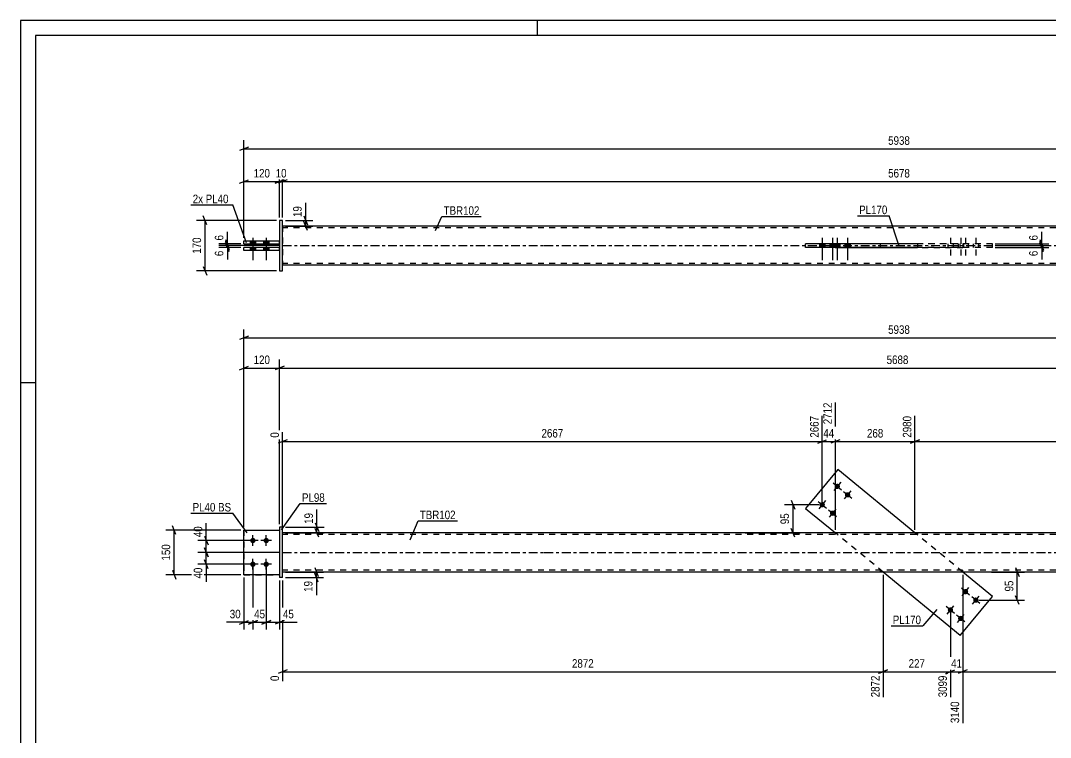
# Model space of a CAD drawing. Header units: millimetres. Extents: x 0 to 594, y 0 to 420.
# Drawn here: x 0 to 346.7, y 178.6 to 420 of the extents above; entities that cross this region are included whole.
import ezdxf

# ---------------------------------------------------------------- set-up
doc = ezdxf.new("R2010")
doc.units = ezdxf.units.MM
doc.linetypes.add('DXK_LINE_DOT2', pattern=[3.9198, 1.9599, -1.9599])
doc.linetypes.add('DXK_LINE_DOT3', pattern=[5.9187, 2.979, -0.9799, 0.9799, -0.9799])
doc.styles.add('Arial Narrow', font='ARIALN.TTF', dxfattribs={"height": 0.2})

# ---------------------------------------------------------------- blocks, each defined once
blk = doc.blocks.new('Unknown-580874476-1129')
at = {"color": 5, "linetype": 'Continuous'}
for p, q in [((594, 420), (0, 420)), ((0, 420), (0, 0)), ((174, 415), (174, 420)), ((589, 415), (5, 415)), ((5, 415), (5, 5)), ((5, 298), (0, 298))]:
    blk.add_line(p, q, dxfattribs=at)
blk = doc.blocks.new('Part-580874476-1928 - 1901')
at = {"color": 2, "linetype": 'Continuous'}
for p, q in [((75.2, 233.42), (75.2, 248.42)), ((75.2, 248.42), (87.2, 248.42)), ((87.2, 233.42), (75.2, 233.42))]:
    blk.add_line(p, q, dxfattribs=at)
at = {"color": 7, "linetype": 'DXK_LINE_DOT2'}
blk.add_line((87.2, 248.42), (87.2, 233.42), dxfattribs=at)
blk = doc.blocks.new('Part-580874476-1912 - 1901')
at = {"color": 2, "linetype": 'Continuous'}
for p, q in [((176.2, 247.52), (88.2, 247.52)), ((415.15, 247.52), (176.3, 247.52)), ((176.2, 234.32), (88.2, 234.32)), ((415.15, 234.32), (176.3, 234.32))]:
    blk.add_line(p, q, dxfattribs=at)
at = {"color": 7, "linetype": 'DXK_LINE_DOT2'}
for p, q in [((88.2, 234.32), (88.2, 247.52)), ((176.2, 246.92), (88.2, 246.92)), ((415.15, 246.92), (176.3, 246.92)), ((274.2, 247.52), (274.2, 246.92)), ((301.92, 247.52), (301.92, 246.92)), ((176.2, 234.92), (88.2, 234.92)), ((415.15, 234.92), (176.3, 234.92)), ((289.54, 234.32), (289.54, 234.92)), ((317.26, 234.32), (317.26, 234.92))]:
    blk.add_line(p, q, dxfattribs=at)
at = {"color": 7, "linetype": 'DXK_LINE_DOT3'}
for p, q in [((88.2, 240.92), (176.2, 240.92)), ((176.3, 240.92), (415.15, 240.92))]:
    blk.add_line(p, q, dxfattribs=at)
blk = doc.blocks.new('Part-580874476-1933 - 1901')
at = {"color": 7, "linetype": 'DXK_LINE_DOT2'}
for p, q in [((75.2, 248.42), (75.2, 233.42)), ((75.2, 248.42), (87.2, 248.42)), ((87.2, 248.42), (87.2, 233.42)), ((75.2, 233.42), (87.2, 233.42))]:
    blk.add_line(p, q, dxfattribs=at)
blk = doc.blocks.new('Part-580874476-1938 - 1901')
at = {"color": 2, "linetype": 'Continuous'}
for p, q in [((88.2, 249.42), (87.2, 249.42)), ((87.2, 249.42), (87.2, 232.42)), ((88.2, 232.42), (88.2, 249.42)), ((88.2, 232.42), (87.2, 232.42))]:
    blk.add_line(p, q, dxfattribs=at)
blk = doc.blocks.new('Part-580874476-1943 - 1901')
at = {"color": 2, "linetype": 'Continuous'}
for p, q in [((275.09, 268.86), (264.3, 255.73)), ((301.09, 247.52), (275.09, 268.86)), ((264.3, 255.73), (274.3, 247.52)), ((316.36, 212.97), (290.37, 234.32)), ((327.15, 226.11), (317.16, 234.32)), ((316.36, 212.97), (327.15, 226.11))]:
    blk.add_line(p, q, dxfattribs=at)
at = {"color": 7, "linetype": 'DXK_LINE_DOT2'}
for p, q in [((290.37, 234.32), (274.3, 247.52)), ((317.16, 234.32), (301.09, 247.52))]:
    blk.add_line(p, q, dxfattribs=at)
blk = doc.blocks.new('Bolt-580874476-1945 - 1901')
at = {"linetype": 'Continuous'}
for points in [[(78.2, 244.02, -1), (78.2, 245.82, -1)], [(82.7, 244.02, -1), (82.7, 245.82, -1)], [(78.2, 236.02, -1), (78.2, 237.82, -1)], [(82.7, 236.02, -1), (82.7, 237.82, -1)]]:
    blk.add_hatch(color=1, dxfattribs=at).paths.add_polyline_path(points)
at = {"color": 1, "linetype": 'Continuous'}
for p, q in [((78.2, 243.12), (78.2, 246.72)), ((82.7, 243.12), (82.7, 246.72)), ((80, 244.92), (76.4, 244.92)), ((84.5, 244.92), (80.9, 244.92)), ((80, 236.92), (76.4, 236.92)), ((78.2, 235.12), (78.2, 238.72)), ((84.5, 236.92), (80.9, 236.92)), ((82.7, 235.12), (82.7, 238.72))]:
    blk.add_line(p, q, dxfattribs=at)
blk = doc.blocks.new('Bolt-580874476-1946 - 1901')
at = {"linetype": 'Continuous'}
for points in [[(275.51, 263.86, -1), (274.37, 262.47, -1)], [(278.99, 261, -1), (277.85, 259.61, -1)], [(270.44, 257.68, -1), (269.29, 256.29, -1)], [(273.91, 254.82, -1), (272.77, 253.43, -1)]]:
    blk.add_hatch(color=1, dxfattribs=at).paths.add_polyline_path(points)
at = {"color": 1, "linetype": 'Continuous'}
for p, q in [((273.55, 264.31), (276.33, 262.02)), ((276.09, 264.56), (273.8, 261.77)), ((277.03, 261.45), (279.81, 259.17)), ((279.56, 261.7), (277.28, 258.92)), ((268.47, 258.12), (271.26, 255.84)), ((271.01, 258.37), (268.72, 255.59)), ((271.95, 255.27), (274.73, 252.98)), ((274.49, 255.52), (272.2, 252.74))]:
    blk.add_line(p, q, dxfattribs=at)
blk = doc.blocks.new('Bolt-580874476-1947 - 1901')
at = {"linetype": 'Continuous'}
for points in [[(317.54, 227.01, -1), (318.69, 228.4, -1)], [(321.02, 224.16, -1), (322.16, 225.55, -1)], [(312.47, 220.83, -1), (313.61, 222.22, -1)], [(315.94, 217.97, -1), (317.09, 219.37, -1)]]:
    blk.add_hatch(color=1, dxfattribs=at).paths.add_polyline_path(points)
at = {"color": 1, "linetype": 'Continuous'}
for p, q in [((319.51, 226.57), (316.72, 228.85)), ((316.97, 226.32), (319.26, 229.1)), ((322.98, 223.71), (320.2, 226)), ((320.45, 223.46), (322.73, 226.24)), ((314.43, 220.38), (311.65, 222.67)), ((311.89, 220.14), (314.18, 222.92)), ((317.91, 217.53), (315.12, 219.81)), ((315.37, 217.28), (317.66, 220.06))]:
    blk.add_line(p, q, dxfattribs=at)
blk = doc.blocks.new('Part-580874476-2347 - 2328')
at = {"color": 2, "linetype": 'Continuous'}
for p, q in [((75.2, 342.63), (75.2, 343.63)), ((87.2, 343.63), (75.2, 343.63)), ((87.2, 342.63), (75.2, 342.63))]:
    blk.add_line(p, q, dxfattribs=at)
at = {"color": 7, "linetype": 'DXK_LINE_DOT2'}
blk.add_line((87.2, 342.63), (87.2, 343.63), dxfattribs=at)
blk = doc.blocks.new('Bolt-580874476-2331 - 2328')
at = {"linetype": 'Continuous'}
for points in [[(77.3, 344.83), (79.1, 344.83), (79.1, 345.83), (77.3, 345.83)], [(77.3, 344.83), (79.1, 344.83), (79.1, 345.83), (77.3, 345.83)], [(77.3, 342.63), (79.1, 342.63), (79.1, 343.63), (77.3, 343.63)], [(77.3, 342.63), (79.1, 342.63), (79.1, 343.63), (77.3, 343.63)], [(81.8, 344.83), (83.6, 344.83), (83.6, 345.83), (81.8, 345.83)], [(81.8, 344.83), (83.6, 344.83), (83.6, 345.83), (81.8, 345.83)], [(81.8, 342.63), (83.6, 342.63), (83.6, 343.63), (81.8, 343.63)], [(81.8, 342.63), (83.6, 342.63), (83.6, 343.63), (81.8, 343.63)]]:
    blk.add_hatch(color=1, dxfattribs=at).paths.add_polyline_path(points)
at = {"color": 1, "linetype": 'Continuous'}
for p, q in [((78.2, 346.83), (78.2, 339.33)), ((78.2, 346.83), (78.2, 339.33)), ((82.7, 346.83), (82.7, 339.33)), ((82.7, 346.83), (82.7, 339.33)), ((77.3, 345.83), (77.3, 344.83)), ((77.3, 345.83), (77.3, 344.83)), ((77.3, 343.63), (77.3, 342.63)), ((77.3, 343.63), (77.3, 342.63)), ((79.1, 345.83), (79.1, 344.83)), ((79.1, 345.83), (79.1, 344.83)), ((79.1, 343.63), (79.1, 342.63)), ((79.1, 343.63), (79.1, 342.63)), ((81.8, 345.83), (81.8, 344.83)), ((81.8, 345.83), (81.8, 344.83)), ((81.8, 343.63), (81.8, 342.63)), ((81.8, 343.63), (81.8, 342.63)), ((83.6, 345.83), (83.6, 344.83)), ((83.6, 345.83), (83.6, 344.83)), ((83.6, 343.63), (83.6, 342.63)), ((83.6, 343.63), (83.6, 342.63))]:
    blk.add_line(p, q, dxfattribs=at)
blk = doc.blocks.new('Part-580874476-2336 - 2328')
at = {"color": 2, "linetype": 'Continuous'}
for p, q in [((264.3, 343.63), (264.3, 344.83)), ((301.92, 344.83), (264.3, 344.83)), ((301.92, 343.63), (264.3, 343.63)), ((275.09, 343.63), (275.09, 344.83))]:
    blk.add_line(p, q, dxfattribs=at)
at = {"color": 7, "linetype": 'DXK_LINE_DOT2'}
for p, q in [((327.15, 344.83), (301.92, 344.83)), ((327.15, 343.63), (301.92, 343.63)), ((316.36, 343.63), (316.36, 344.83)), ((327.15, 343.63), (327.15, 344.83))]:
    blk.add_line(p, q, dxfattribs=at)
blk = doc.blocks.new('Part-580874476-2337 - 2328')
at = {"color": 2, "linetype": 'Continuous'}
for p, q in [((88.2, 352.73), (87.2, 352.73)), ((87.2, 352.73), (87.2, 335.73)), ((88.2, 335.73), (88.2, 352.73)), ((87.2, 335.73), (88.2, 335.73))]:
    blk.add_line(p, q, dxfattribs=at)
blk = doc.blocks.new('Part-580874476-2342 - 2328')
at = {"color": 2, "linetype": 'Continuous'}
for p, q in [((75.2, 344.83), (75.2, 345.83)), ((75.2, 345.83), (87.2, 345.83)), ((75.2, 344.83), (87.2, 344.83))]:
    blk.add_line(p, q, dxfattribs=at)
at = {"color": 7, "linetype": 'DXK_LINE_DOT2'}
blk.add_line((87.2, 344.83), (87.2, 345.83), dxfattribs=at)
blk = doc.blocks.new('Part-580874476-2367 - 2328')
at = {"color": 2, "linetype": 'Continuous'}
for p, q in [((176.2, 350.83), (88.2, 350.83)), ((415.15, 350.83), (176.3, 350.83)), ((274.2, 344.93), (301.92, 344.93)), ((274.2, 344.83), (274.2, 344.93)), ((274.2, 343.63), (274.2, 343.53)), ((301.92, 343.53), (274.2, 343.53)), ((289.54, 344.83), (289.54, 344.93)), ((289.54, 343.63), (289.54, 343.53)), ((301.92, 344.93), (301.92, 343.53)), ((176.2, 337.63), (88.2, 337.63)), ((415.15, 337.63), (176.3, 337.63))]:
    blk.add_line(p, q, dxfattribs=at)
at = {"color": 7, "linetype": 'DXK_LINE_DOT2'}
for p, q in [((88.2, 350.83), (88.2, 337.63)), ((176.2, 350.23), (88.2, 350.23)), ((415.15, 350.23), (176.3, 350.23)), ((274.2, 343.53), (274.2, 344.83)), ((289.54, 343.53), (289.54, 344.83)), ((301.92, 344.93), (317.26, 344.93)), ((317.26, 343.53), (301.92, 343.53)), ((317.26, 344.93), (317.26, 343.53)), ((176.2, 338.23), (88.2, 338.23)), ((415.15, 338.23), (176.3, 338.23))]:
    blk.add_line(p, q, dxfattribs=at)
at = {"color": 7, "linetype": 'DXK_LINE_DOT3'}
for p, q in [((88.2, 344.23), (176.2, 344.23)), ((176.3, 344.23), (415.15, 344.23))]:
    blk.add_line(p, q, dxfattribs=at)
blk = doc.blocks.new('Bolt-580874476-2373 - 2328')
at = {"linetype": 'Continuous'}
for points in [[(270.77, 344.83), (268.97, 344.83), (268.97, 343.63), (270.77, 343.63)], [(274.24, 344.83), (272.44, 344.83), (272.44, 343.63), (274.24, 343.63)], [(275.84, 344.83), (274.04, 344.83), (274.04, 343.63), (275.84, 343.63)], [(279.32, 344.83), (277.52, 344.83), (277.52, 343.63), (279.32, 343.63)]]:
    blk.add_hatch(color=1, dxfattribs=at).paths.add_polyline_path(points)
at = {"color": 1, "linetype": 'Continuous'}
for p, q in [((269.87, 346.83), (269.87, 339.33)), ((273.34, 346.83), (273.34, 339.33)), ((274.94, 346.83), (274.94, 339.33)), ((278.42, 346.83), (278.42, 339.33)), ((268.97, 344.83), (268.97, 343.63)), ((270.77, 344.83), (270.77, 343.63)), ((272.44, 344.83), (272.44, 343.63)), ((274.04, 344.83), (274.04, 343.63)), ((274.24, 344.83), (274.24, 343.63)), ((275.84, 344.83), (275.84, 343.63)), ((277.52, 344.83), (277.52, 343.63)), ((279.32, 344.83), (279.32, 343.63))]:
    blk.add_line(p, q, dxfattribs=at)
blk = doc.blocks.new('Bolt-580874476-2374 - 2328')
at = {"color": 1, "linetype": 'DXK_LINE_DOT2'}
for p, q in [((313.04, 346.83), (313.04, 339.33)), ((316.51, 346.83), (316.51, 339.33)), ((318.11, 346.83), (318.11, 339.33)), ((321.59, 346.83), (321.59, 339.33)), ((312.14, 344.83), (312.14, 343.63)), ((313.94, 344.83), (313.94, 343.63)), ((315.61, 344.83), (315.61, 343.63)), ((317.21, 344.83), (317.21, 343.63)), ((317.41, 344.83), (317.41, 343.63)), ((319.01, 344.83), (319.01, 343.63)), ((320.69, 344.83), (320.69, 343.63)), ((322.49, 344.83), (322.49, 343.63))]:
    blk.add_line(p, q, dxfattribs=at)
blk = doc.blocks.new('StraightDimension-580874476-2155 - 1901')
at = {"color": 7, "linetype": 'Continuous'}
for p, q in [((290.37, 233.32), (290.37, 192.13)), ((313.04, 220.53), (313.04, 192.13)), ((291.87, 201.34), (288.87, 200.14)), ((311.54, 200.14), (314.54, 201.34)), ((290.37, 200.74), (313.04, 200.74))]:
    blk.add_line(p, q, dxfattribs=at)
at = {"color": 0}
blk.add_wipeout([(305.05, 201.49), (305.05, 205.69), (298.36, 205.69), (298.36, 201.49)], dxfattribs=at)
at = {"color": 0, "linetype": 'Continuous'}
blk.add_wipeout([(312.44, 200.04), (308.24, 200.04), (308.24, 191.53), (312.44, 191.53)], dxfattribs=at)
at = {"color": 3, "style": 'Arial Narrow'}
blk.add_text('227', height=2.863, dxfattribs=at).set_placement((298.96, 202.09))
at = {"color": 3, "linetype": 'Continuous', "style": 'Arial Narrow'}
blk.add_text('3099', height=2.863, rotation=90.0002, dxfattribs=at).set_placement((311.84, 192.13))
blk = doc.blocks.new('StraightDimension-580874476-1978 - 1901')
at = {"color": 7, "linetype": 'Continuous'}
for p, q in [((75.2, 249.42), (75.2, 305.85)), ((87.2, 250.42), (87.2, 305.85)), ((73.7, 302.4), (76.7, 303.6)), ((75.2, 303), (87.2, 303)), ((88.7, 303.6), (85.7, 302.4))]:
    blk.add_line(p, q, dxfattribs=at)
at = {"color": 0}
blk.add_wipeout([(84.55, 303.75), (84.55, 307.95), (77.86, 307.95), (77.86, 303.75)], dxfattribs=at)
at = {"color": 3, "style": 'Arial Narrow'}
blk.add_text('120', height=2.863, dxfattribs=at).set_placement((78.46, 304.35))
blk = doc.blocks.new('StraightDimension-580874476-2125 - 1901')
at = {"color": 7, "linetype": 'Continuous'}
for p, q in [((99.16, 250.92), (100.36, 247.92)), ((89.2, 249.42), (102.16, 249.42)), ((89.2, 247.52), (102.16, 247.52)), ((100.36, 246.02), (99.16, 249.02)), ((99.76, 247.52), (99.76, 249.42))]:
    blk.add_line(p, q, dxfattribs=at)
at = {"color": 0}
blk.add_wipeout([(99.01, 254.8), (94.81, 254.8), (94.81, 249.94), (99.01, 249.94)], dxfattribs=at)
at = {"color": 7, "linetype": 'Continuous'}
blk.add_line((99.76, 249.42), (99.76, 255.32), dxfattribs=at)
blk.add_line((99.76, 249.42), (99.76, 255.32), dxfattribs=at)
at = {"color": 3, "style": 'Arial Narrow'}
blk.add_text('19', height=2.863, rotation=90.0002, dxfattribs=at).set_placement((98.41, 250.54))
blk = doc.blocks.new('StraightDimension-580874476-2235 - 1901')
at = {"color": 7, "linetype": 'Continuous'}
for p, q in [((274.3, 248.52), (274.3, 291.37)), ((301.09, 248.52), (301.09, 286.87)), ((275.8, 278.86), (272.8, 277.66)), ((274.3, 278.26), (301.09, 278.26)), ((299.59, 277.66), (302.59, 278.86))]:
    blk.add_line(p, q, dxfattribs=at)
at = {"color": 0, "linetype": 'Continuous'}
blk.add_wipeout([(300.49, 287.47), (296.29, 287.47), (296.29, 278.96), (300.49, 278.96)], dxfattribs=at)
at = {"color": 0}
blk.add_wipeout([(291.03, 279.01), (291.03, 283.21), (284.35, 283.21), (284.35, 279.01)], dxfattribs=at)
at = {"color": 3, "linetype": 'Continuous', "style": 'Arial Narrow'}
blk.add_text('2980', height=2.863, rotation=90.0002, dxfattribs=at).set_placement((299.89, 279.56))
at = {"color": 3, "style": 'Arial Narrow'}
blk.add_text('268', height=2.863, dxfattribs=at).set_placement((284.95, 279.61))
blk = doc.blocks.new('StraightDimension-580874476-2098 - 1901')
at = {"color": 7, "linetype": 'Continuous'}
for p, q in [((61.91, 246.42), (63.11, 243.42)), ((77.2, 244.92), (59.66, 244.92)), ((62.51, 240.92), (62.51, 244.92)), ((87.2, 240.92), (59.66, 240.92)), ((63.11, 239.42), (61.91, 242.42))]:
    blk.add_line(p, q, dxfattribs=at)
at = {"color": 0}
blk.add_wipeout([(61.76, 250.3), (57.56, 250.3), (57.56, 245.44), (61.76, 245.44)], dxfattribs=at)
at = {"color": 7, "linetype": 'Continuous'}
blk.add_line((62.51, 244.92), (62.51, 250.82), dxfattribs=at)
blk.add_line((62.51, 244.92), (62.51, 250.82), dxfattribs=at)
at = {"color": 3, "style": 'Arial Narrow'}
blk.add_text('40', height=2.863, rotation=90.0002, dxfattribs=at).set_placement((61.16, 246.04))
blk = doc.blocks.new('StraightDimension-580874476-2169 - 1901')
at = {"color": 7, "linetype": 'Continuous'}
for p, q in [((317.16, 233.32), (317.16, 183.43)), ((313.04, 220.53), (313.04, 192.13)), ((311.54, 200.14), (314.54, 201.34)), ((318.66, 201.34), (315.66, 200.14)), ((313.04, 200.74), (317.16, 200.74))]:
    blk.add_line(p, q, dxfattribs=at)
at = {"color": 0}
blk.add_wipeout([(317.53, 201.49), (317.53, 205.69), (312.67, 205.69), (312.67, 201.49)], dxfattribs=at)
at = {"color": 0, "linetype": 'Continuous'}
blk.add_wipeout([(316.56, 191.34), (312.36, 191.34), (312.36, 182.83), (316.56, 182.83)], dxfattribs=at)
at = {"color": 3, "style": 'Arial Narrow'}
blk.add_text('41', height=2.863, dxfattribs=at).set_placement((313.27, 202.09))
at = {"color": 3, "linetype": 'Continuous', "style": 'Arial Narrow'}
blk.add_text('3140', height=2.863, rotation=90.0002, dxfattribs=at).set_placement((315.96, 183.43))
blk = doc.blocks.new('StraightDimension-580874476-1973 - 1901')
at = {"color": 7, "linetype": 'Continuous'}
for p, q in [((87.2, 250.42), (87.2, 305.85)), ((88.7, 303.6), (85.7, 302.4)), ((87.2, 303), (503.25, 303))]:
    blk.add_line(p, q, dxfattribs=at)
at = {"color": 0}
blk.add_wipeout([(299.49, 303.75), (299.49, 307.95), (290.97, 307.95), (290.97, 303.75)], dxfattribs=at)
at = {"color": 3, "style": 'Arial Narrow'}
blk.add_text('5688', height=2.863, dxfattribs=at).set_placement((291.57, 304.35))
blk = doc.blocks.new('StraightDimension-580874476-3575 - 1901')
at = {"color": 7, "linetype": 'Continuous'}
for p, q in [((268.87, 256.98), (257.19, 256.98)), ((259.44, 258.48), (260.64, 255.48)), ((260.04, 247.52), (260.04, 256.98)), ((243.95, 247.52), (262.44, 247.52)), ((260.64, 246.02), (259.44, 249.02))]:
    blk.add_line(p, q, dxfattribs=at)
at = {"color": 0}
blk.add_wipeout([(259.29, 254.68), (255.09, 254.68), (255.09, 249.82), (259.29, 249.82)], dxfattribs=at)
at = {"color": 3, "style": 'Arial Narrow'}
blk.add_text('95', height=2.863, rotation=90.0002, dxfattribs=at).set_placement((258.69, 250.42))
blk = doc.blocks.new('StraightDimension-580874476-2030 - 1901')
at = {"color": 7, "linetype": 'Continuous'}
for p, q in [((334.96, 235.82), (336.16, 232.82)), ((326.81, 234.32), (337.96, 234.32)), ((335.56, 224.85), (335.56, 234.32)), ((336.16, 223.35), (334.96, 226.35)), ((322.59, 224.85), (337.96, 224.85))]:
    blk.add_line(p, q, dxfattribs=at)
at = {"color": 0}
blk.add_wipeout([(334.81, 232.01), (330.61, 232.01), (330.61, 227.16), (334.81, 227.16)], dxfattribs=at)
at = {"color": 3, "style": 'Arial Narrow'}
blk.add_text('95', height=2.863, rotation=90.0002, dxfattribs=at).set_placement((334.21, 227.76))
blk = doc.blocks.new('StraightDimension-580874476-2041 - 1901')
at = {"color": 7, "linetype": 'Continuous'}
for p, q in [((52.3, 246.92), (51.1, 249.92)), ((74.2, 248.42), (48.85, 248.42)), ((51.7, 233.42), (51.7, 248.42)), ((74.2, 233.42), (48.85, 233.42)), ((51.1, 234.92), (52.3, 231.92))]:
    blk.add_line(p, q, dxfattribs=at)
at = {"color": 0}
blk.add_wipeout([(50.95, 244.26), (46.75, 244.26), (46.75, 237.58), (50.95, 237.58)], dxfattribs=at)
at = {"color": 3, "style": 'Arial Narrow'}
blk.add_text('150', height=2.863, rotation=90.0002, dxfattribs=at).set_placement((50.35, 238.18))
blk = doc.blocks.new('StraightDimension-580874476-2183 - 1901')
at = {"color": 7, "linetype": 'Continuous'}
for p, q in [((317.16, 233.32), (317.16, 183.43)), ((503.25, 232.42), (503.25, 192.13)), ((318.66, 201.34), (315.66, 200.14)), ((501.75, 200.14), (504.75, 201.34)), ((317.16, 200.74), (503.25, 200.74))]:
    blk.add_line(p, q, dxfattribs=at)
at = {"color": 0}
blk.add_wipeout([(414.46, 201.49), (414.46, 205.69), (405.95, 205.69), (405.95, 201.49)], dxfattribs=at)
at = {"color": 0, "linetype": 'Continuous'}
blk.add_wipeout([(502.65, 200.04), (498.45, 200.04), (498.45, 191.53), (502.65, 191.53)], dxfattribs=at)
at = {"color": 3, "style": 'Arial Narrow'}
blk.add_text('2538', height=2.863, dxfattribs=at).set_placement((406.55, 202.09))
at = {"color": 3, "linetype": 'Continuous', "style": 'Arial Narrow'}
blk.add_text('5678', height=2.863, rotation=90.0002, dxfattribs=at).set_placement((502.05, 192.13))
blk = doc.blocks.new('StraightDimension-580874476-2257 - 1901')
at = {"color": 7, "linetype": 'Continuous'}
for p, q in [((274.3, 248.52), (274.3, 291.37)), ((269.87, 257.98), (269.87, 286.87)), ((268.37, 277.66), (271.37, 278.86)), ((269.87, 278.26), (274.3, 278.26)), ((275.8, 278.86), (272.8, 277.66))]:
    blk.add_line(p, q, dxfattribs=at)
at = {"color": 0}
blk.add_wipeout([(274.51, 279.01), (274.51, 283.21), (269.65, 283.21), (269.65, 279.01)], dxfattribs=at)
at = {"color": 0, "linetype": 'Continuous'}
blk.add_wipeout([(273.7, 291.97), (269.5, 291.97), (269.5, 283.46), (273.7, 283.46)], dxfattribs=at)
at = {"color": 3, "linetype": 'Continuous', "style": 'Arial Narrow'}
blk.add_text('2712', height=2.863, rotation=90.0002, dxfattribs=at).set_placement((273.1, 284.06))
at = {"color": 3, "style": 'Arial Narrow'}
blk.add_text('44', height=2.863, dxfattribs=at).set_placement((270.25, 279.61))
blk = doc.blocks.new('StraightDimension-580874476-2111 - 1901')
at = {"color": 7, "linetype": 'Continuous'}
for p, q in [((87.2, 240.92), (59.66, 240.92)), ((61.91, 242.42), (63.11, 239.42)), ((62.51, 236.92), (62.51, 240.92)), ((77.2, 236.92), (59.66, 236.92)), ((63.11, 235.42), (61.91, 238.42))]:
    blk.add_line(p, q, dxfattribs=at)
at = {"color": 0}
blk.add_wipeout([(61.76, 236.39), (57.56, 236.39), (57.56, 231.54), (61.76, 231.54)], dxfattribs=at)
at = {"color": 7, "linetype": 'Continuous'}
blk.add_line((62.51, 236.92), (62.51, 231.01), dxfattribs=at)
blk.add_line((62.51, 236.92), (62.51, 231.01), dxfattribs=at)
at = {"color": 3, "style": 'Arial Narrow'}
blk.add_text('40', height=2.863, rotation=90.0002, dxfattribs=at).set_placement((61.16, 232.14))
blk = doc.blocks.new('StraightDimension-580874476-2134 - 1901')
at = {"color": 7, "linetype": 'Continuous'}
for p, q in [((99.01, 235.82), (100.21, 232.82)), ((89.2, 234.32), (102.01, 234.32)), ((89.2, 232.42), (102.01, 232.42)), ((100.21, 230.92), (99.01, 233.92)), ((99.61, 232.42), (99.61, 234.32))]:
    blk.add_line(p, q, dxfattribs=at)
at = {"color": 0}
blk.add_wipeout([(98.86, 231.89), (94.66, 231.89), (94.66, 227.04), (98.86, 227.04)], dxfattribs=at)
at = {"color": 7, "linetype": 'Continuous'}
blk.add_line((99.61, 232.42), (99.61, 226.51), dxfattribs=at)
blk.add_line((99.61, 232.42), (99.61, 226.51), dxfattribs=at)
at = {"color": 3, "style": 'Arial Narrow'}
blk.add_text('19', height=2.863, rotation=90.0002, dxfattribs=at).set_placement((98.26, 227.64))
blk = doc.blocks.new('StraightDimension-580874476-2143 - 1901')
at = {"color": 7, "linetype": 'Continuous'}
for p, q in [((290.37, 233.32), (290.37, 192.13)), ((88.2, 231.42), (88.2, 197.61)), ((89.7, 201.34), (86.7, 200.14)), ((288.87, 200.14), (291.87, 201.34)), ((88.2, 200.74), (290.37, 200.74))]:
    blk.add_line(p, q, dxfattribs=at)
at = {"color": 0}
blk.add_wipeout([(193.54, 201.49), (193.54, 205.69), (185.03, 205.69), (185.03, 201.49)], dxfattribs=at)
at = {"color": 0, "linetype": 'Continuous'}
for points in [[(87.6, 200.04), (83.4, 200.04), (83.4, 197.01), (87.6, 197.01)], [(289.77, 200.04), (285.57, 200.04), (285.57, 191.53), (289.77, 191.53)]]:
    blk.add_wipeout(points, dxfattribs=at)
at = {"color": 3, "style": 'Arial Narrow'}
blk.add_text('2872', height=2.863, dxfattribs=at).set_placement((185.63, 202.09))
at = {"color": 3, "linetype": 'Continuous', "style": 'Arial Narrow'}
for s, height, p in [('0', 2.86, (87, 197.61)), ('2872', 2.863, (289.17, 192.13))]:
    blk.add_text(s, height=height, rotation=90.0002, dxfattribs=at).set_placement(p)
blk = doc.blocks.new('StraightDimension-580874476-2196 - 1901')
at = {"color": 7, "linetype": 'Continuous'}
for p, q in [((78.2, 235.92), (78.2, 214.99)), ((75.2, 232.42), (75.2, 214.99)), ((73.7, 216.79), (76.7, 217.99)), ((75.2, 217.39), (78.2, 217.39)), ((79.7, 217.99), (76.7, 216.79))]:
    blk.add_line(p, q, dxfattribs=at)
at = {"color": 0}
blk.add_wipeout([(74.68, 218.14), (74.68, 222.34), (69.82, 222.34), (69.82, 218.14)], dxfattribs=at)
at = {"color": 7, "linetype": 'Continuous'}
blk.add_line((75.2, 217.39), (69.3, 217.39), dxfattribs=at)
blk.add_line((75.2, 217.39), (69.3, 217.39), dxfattribs=at)
at = {"color": 3, "style": 'Arial Narrow'}
blk.add_text('30', height=2.863, dxfattribs=at).set_placement((70.42, 218.74))
blk = doc.blocks.new('StraightDimension-580874476-2206 - 1901')
at = {"color": 7, "linetype": 'Continuous'}
for p, q in [((78.2, 235.92), (78.2, 214.99)), ((82.71, 235.92), (82.71, 214.99)), ((76.7, 216.79), (79.7, 217.99)), ((78.2, 217.39), (82.71, 217.39)), ((84.21, 217.99), (81.21, 216.79))]:
    blk.add_line(p, q, dxfattribs=at)
at = {"color": 0}
blk.add_wipeout([(82.88, 218.14), (82.88, 222.34), (78.03, 222.34), (78.03, 218.14)], dxfattribs=at)
at = {"color": 3, "style": 'Arial Narrow'}
blk.add_text('45', height=2.863, dxfattribs=at).set_placement((78.63, 218.74))
blk = doc.blocks.new('StraightDimension-580874476-2213 - 1901')
at = {"color": 7, "linetype": 'Continuous'}
for p, q in [((82.71, 235.92), (82.71, 214.99)), ((87.2, 231.42), (87.2, 214.99)), ((81.21, 216.79), (84.21, 217.99)), ((82.71, 217.39), (87.2, 217.39)), ((88.7, 217.99), (85.7, 216.79))]:
    blk.add_line(p, q, dxfattribs=at)
at = {"color": 0}
blk.add_wipeout([(92.59, 218.14), (92.59, 222.34), (87.73, 222.34), (87.73, 218.14)], dxfattribs=at)
at = {"color": 7, "linetype": 'Continuous'}
blk.add_line((87.2, 217.39), (93.11, 217.39), dxfattribs=at)
blk.add_line((87.2, 217.39), (93.11, 217.39), dxfattribs=at)
at = {"color": 3, "style": 'Arial Narrow'}
blk.add_text('45', height=2.863, dxfattribs=at).set_placement((88.33, 218.74))
blk = doc.blocks.new('StraightDimension-580874476-2221 - 1901')
at = {"color": 7, "linetype": 'Continuous'}
for p, q in [((301.09, 248.52), (301.09, 286.87)), ((503.25, 249.42), (503.25, 286.87)), ((302.59, 278.86), (299.59, 277.66)), ((301.09, 278.26), (503.25, 278.26)), ((501.75, 277.66), (504.75, 278.86))]:
    blk.add_line(p, q, dxfattribs=at)
at = {"color": 0, "linetype": 'Continuous'}
blk.add_wipeout([(502.65, 287.47), (498.45, 287.47), (498.45, 278.96), (502.65, 278.96)], dxfattribs=at)
at = {"color": 0}
blk.add_wipeout([(406.43, 279.01), (406.43, 283.21), (397.91, 283.21), (397.91, 279.01)], dxfattribs=at)
at = {"color": 3, "linetype": 'Continuous', "style": 'Arial Narrow'}
blk.add_text('5678', height=2.863, rotation=90.0002, dxfattribs=at).set_placement((502.05, 279.56))
at = {"color": 3, "style": 'Arial Narrow'}
blk.add_text('2699', height=2.863, dxfattribs=at).set_placement((398.51, 279.61))
blk = doc.blocks.new('StraightDimension-580874476-2273 - 1901')
at = {"color": 7, "linetype": 'Continuous'}
for p, q in [((269.87, 257.98), (269.87, 286.87)), ((88.2, 248.52), (88.2, 281.38)), ((89.7, 278.86), (86.7, 277.66)), ((88.2, 278.26), (269.87, 278.26)), ((268.37, 277.66), (271.37, 278.86))]:
    blk.add_line(p, q, dxfattribs=at)
at = {"color": 0, "linetype": 'Continuous'}
for points in [[(269.27, 287.47), (265.07, 287.47), (265.07, 278.96), (269.27, 278.96)], [(87.6, 281.98), (83.4, 281.98), (83.4, 278.96), (87.6, 278.96)]]:
    blk.add_wipeout(points, dxfattribs=at)
at = {"color": 0}
blk.add_wipeout([(183.29, 279.01), (183.29, 283.21), (174.78, 283.21), (174.78, 279.01)], dxfattribs=at)
at = {"color": 3, "linetype": 'Continuous', "style": 'Arial Narrow'}
for s, height, p in [('2667', 2.863, (268.67, 279.56)), ('0', 2.86, (87, 279.56))]:
    blk.add_text(s, height=height, rotation=90.0002, dxfattribs=at).set_placement(p)
at = {"color": 3, "style": 'Arial Narrow'}
blk.add_text('2667', height=2.863, dxfattribs=at).set_placement((175.38, 279.61))
blk = doc.blocks.new('StraightDimension-580874476-2284 - 1901')
at = {"color": 7, "linetype": 'Continuous'}
for p, q in [((75.2, 249.42), (75.2, 316.02)), ((76.7, 313.77), (73.7, 312.57)), ((75.2, 313.17), (516.25, 313.17))]:
    blk.add_line(p, q, dxfattribs=at)
at = {"color": 0}
blk.add_wipeout([(299.99, 313.92), (299.99, 318.12), (291.47, 318.12), (291.47, 313.92)], dxfattribs=at)
at = {"color": 3, "style": 'Arial Narrow'}
blk.add_text('5938', height=2.863, dxfattribs=at).set_placement((292.07, 314.52))
blk = doc.blocks.new('StraightDimension-580874476-2483 - 2328')
at = {"color": 7, "linetype": 'Continuous'}
for p, q in [((75.2, 346.83), (75.2, 368.67)), ((87.2, 353.73), (87.2, 368.67)), ((73.7, 365.22), (76.7, 366.42)), ((75.2, 365.82), (87.2, 365.82)), ((88.7, 366.42), (85.7, 365.22))]:
    blk.add_line(p, q, dxfattribs=at)
at = {"color": 0}
blk.add_wipeout([(84.55, 366.57), (84.55, 370.77), (77.86, 370.77), (77.86, 366.57)], dxfattribs=at)
at = {"color": 3, "style": 'Arial Narrow'}
blk.add_text('120', height=2.863, dxfattribs=at).set_placement((78.46, 367.17))
blk = doc.blocks.new('StraightDimension-580874476-2524 - 2328')
at = {"color": 7, "linetype": 'Continuous'}
for p, q in [((62.71, 351.23), (61.51, 354.23)), ((86.2, 352.73), (59.26, 352.73)), ((62.11, 335.73), (62.11, 352.73)), ((61.51, 337.23), (62.71, 334.23)), ((86.2, 335.73), (59.26, 335.73))]:
    blk.add_line(p, q, dxfattribs=at)
at = {"color": 0}
blk.add_wipeout([(61.36, 347.57), (57.16, 347.57), (57.16, 340.89), (61.36, 340.89)], dxfattribs=at)
at = {"color": 3, "style": 'Arial Narrow'}
blk.add_text('170', height=2.863, rotation=90.0002, dxfattribs=at).set_placement((60.76, 341.49))
blk = doc.blocks.new('StraightDimension-580874476-2406 - 2328')
at = {"color": 7, "linetype": 'Continuous'}
for p, q in [((87.2, 344.23), (66.76, 344.23)), ((74.2, 343.63), (66.76, 343.63)), ((69.01, 345.73), (70.21, 342.73)), ((70.21, 342.13), (69.01, 345.13)), ((69.61, 343.63), (69.61, 344.23))]:
    blk.add_line(p, q, dxfattribs=at)
at = {"color": 0}
blk.add_wipeout([(68.86, 343.11), (64.66, 343.11), (64.66, 340.08), (68.86, 340.08)], dxfattribs=at)
at = {"color": 7, "linetype": 'Continuous'}
blk.add_line((69.61, 343.63), (69.61, 339.55), dxfattribs=at)
blk.add_line((69.61, 343.63), (69.61, 339.55), dxfattribs=at)
at = {"color": 3, "style": 'Arial Narrow'}
blk.add_text('6', height=2.86, rotation=90.0002, dxfattribs=at).set_placement((68.26, 340.68))
blk = doc.blocks.new('StraightDimension-580874476-2379 - 2328')
at = {"color": 7, "linetype": 'Continuous'}
for p, q in [((95.38, 354.23), (96.58, 351.23)), ((89.2, 352.73), (98.38, 352.73)), ((89.2, 350.83), (98.38, 350.83)), ((96.58, 349.33), (95.38, 352.33)), ((95.98, 350.83), (95.98, 352.73))]:
    blk.add_line(p, q, dxfattribs=at)
at = {"color": 0}
blk.add_wipeout([(95.23, 358.11), (91.03, 358.11), (91.03, 353.26), (95.23, 353.26)], dxfattribs=at)
at = {"color": 7, "linetype": 'Continuous'}
blk.add_line((95.98, 352.73), (95.98, 358.64), dxfattribs=at)
blk.add_line((95.98, 352.73), (95.98, 358.64), dxfattribs=at)
at = {"color": 3, "style": 'Arial Narrow'}
blk.add_text('19', height=2.863, rotation=90.0002, dxfattribs=at).set_placement((94.63, 353.86))
blk = doc.blocks.new('StraightDimension-580874476-2390 - 2328')
at = {"color": 7, "linetype": 'Continuous'}
for p, q in [((74.2, 344.83), (66.76, 344.83)), ((87.2, 344.23), (66.76, 344.23)), ((69.01, 346.33), (70.21, 343.33)), ((70.21, 342.73), (69.01, 345.73)), ((69.61, 344.23), (69.61, 344.83))]:
    blk.add_line(p, q, dxfattribs=at)
at = {"color": 0}
blk.add_wipeout([(68.86, 348.38), (64.66, 348.38), (64.66, 345.36), (68.86, 345.36)], dxfattribs=at)
at = {"color": 7, "linetype": 'Continuous'}
blk.add_line((69.61, 344.83), (69.61, 348.91), dxfattribs=at)
blk.add_line((69.61, 344.83), (69.61, 348.91), dxfattribs=at)
at = {"color": 3, "style": 'Arial Narrow'}
blk.add_text('6', height=2.86, rotation=90.0002, dxfattribs=at).set_placement((68.26, 345.96))
blk = doc.blocks.new('StraightDimension-580874476-2473 - 2328')
at = {"color": 7, "linetype": 'Continuous'}
for p, q in [((88.2, 353.73), (88.2, 368.67)), ((89.7, 366.42), (86.7, 365.22)), ((88.2, 365.82), (503.25, 365.82))]:
    blk.add_line(p, q, dxfattribs=at)
at = {"color": 0}
blk.add_wipeout([(299.99, 366.57), (299.99, 370.77), (291.47, 370.77), (291.47, 366.57)], dxfattribs=at)
at = {"color": 3, "style": 'Arial Narrow'}
blk.add_text('5678', height=2.863, dxfattribs=at).set_placement((292.07, 367.17))
blk = doc.blocks.new('StraightDimension-580874476-2493 - 2328')
at = {"color": 7, "linetype": 'Continuous'}
for p, q in [((87.2, 353.73), (87.2, 368.67)), ((88.2, 353.73), (88.2, 368.67)), ((85.7, 365.22), (88.7, 366.42)), ((89.7, 366.42), (86.7, 365.22)), ((87.2, 365.82), (88.2, 365.82))]:
    blk.add_line(p, q, dxfattribs=at)
at = {"color": 0}
blk.add_wipeout([(90.13, 366.57), (90.13, 370.77), (85.28, 370.77), (85.28, 366.57)], dxfattribs=at)
at = {"color": 3, "style": 'Arial Narrow'}
blk.add_text('10', height=2.863, dxfattribs=at).set_placement((85.88, 367.17))
blk = doc.blocks.new('StraightDimension-580874476-2504 - 2328')
at = {"color": 7, "linetype": 'Continuous'}
for p, q in [((75.2, 346.83), (75.2, 379.68)), ((76.7, 377.43), (73.7, 376.23)), ((75.2, 376.83), (516.25, 376.83))]:
    blk.add_line(p, q, dxfattribs=at)
at = {"color": 0}
blk.add_wipeout([(299.99, 377.58), (299.99, 381.78), (291.47, 381.78), (291.47, 377.58)], dxfattribs=at)
at = {"color": 3, "style": 'Arial Narrow'}
blk.add_text('5938', height=2.863, dxfattribs=at).set_placement((292.07, 378.18))
blk = doc.blocks.new('StraightDimension-580874476-2515 - 2328')
at = {"color": 7, "linetype": 'Continuous'}
for p, q in [((328.15, 344.23), (346.16, 344.23)), ((328.15, 343.63), (346.16, 343.63)), ((343.16, 345.73), (344.36, 342.73)), ((344.36, 342.13), (343.16, 345.13)), ((343.76, 343.63), (343.76, 344.23))]:
    blk.add_line(p, q, dxfattribs=at)
at = {"color": 0}
blk.add_wipeout([(343.01, 343.11), (338.81, 343.11), (338.81, 340.08), (343.01, 340.08)], dxfattribs=at)
at = {"color": 7, "linetype": 'Continuous'}
blk.add_line((343.76, 343.63), (343.76, 339.55), dxfattribs=at)
blk.add_line((343.76, 343.63), (343.76, 339.55), dxfattribs=at)
at = {"color": 3, "style": 'Arial Narrow'}
blk.add_text('6', height=2.86, rotation=90.0002, dxfattribs=at).set_placement((342.41, 340.68))
blk = doc.blocks.new('StraightDimension-580874476-2519 - 2328')
at = {"color": 7, "linetype": 'Continuous'}
for p, q in [((328.15, 344.83), (346.16, 344.83)), ((328.15, 344.23), (346.16, 344.23)), ((343.16, 346.33), (344.36, 343.33)), ((344.36, 342.73), (343.16, 345.73)), ((343.76, 344.23), (343.76, 344.83))]:
    blk.add_line(p, q, dxfattribs=at)
at = {"color": 0}
blk.add_wipeout([(343.01, 348.38), (338.81, 348.38), (338.81, 345.36), (343.01, 345.36)], dxfattribs=at)
at = {"color": 7, "linetype": 'Continuous'}
blk.add_line((343.76, 344.83), (343.76, 348.91), dxfattribs=at)
blk.add_line((343.76, 344.83), (343.76, 348.91), dxfattribs=at)
at = {"color": 3, "style": 'Arial Narrow'}
blk.add_text('6', height=2.86, rotation=90.0002, dxfattribs=at).set_placement((342.41, 345.96))
blk = doc.blocks.new('Mark-580874476-1908 - 1901')
at = {"color": 0}
blk.add_wipeout([(146.46, 252.13), (146.46, 255.13), (134.4, 255.13), (134.4, 252.13)], dxfattribs=at)
blk.add_wipeout([(146.46, 252.13), (146.46, 255.13), (134.4, 255.13), (134.4, 252.13)], dxfattribs=at)
at = {"color": 30, "linetype": 'Continuous'}
for p, q in [((131.2, 245.18), (133.8, 251.53)), ((133.8, 251.53), (147.06, 251.53))]:
    blk.add_line(p, q, dxfattribs=at)
at = {"color": 3, "style": 'Arial Narrow'}
blk.add_text('TBR102', height=2.863, dxfattribs=at).set_placement((134.4, 252.13))
blk = doc.blocks.new('Mark-580874476-1934 - 1901')
at = {"color": 0}
blk.add_wipeout([(102.41, 257.96), (102.41, 260.96), (94.73, 260.96), (94.73, 257.96)], dxfattribs=at)
blk.add_wipeout([(102.41, 257.96), (102.41, 260.96), (94.73, 260.96), (94.73, 257.96)], dxfattribs=at)
at = {"color": 30, "linetype": 'Continuous'}
for p, q in [((87.85, 248.5), (94.13, 257.36)), ((94.13, 257.36), (103.01, 257.36))]:
    blk.add_line(p, q, dxfattribs=at)
at = {"color": 3, "style": 'Arial Narrow'}
blk.add_text('PL98', height=2.863, dxfattribs=at).set_placement((94.73, 257.96))
blk = doc.blocks.new('Mark-580874476-1939 - 1901')
at = {"color": 0}
blk.add_wipeout([(303.13, 216.78), (303.13, 219.78), (293.63, 219.78), (293.63, 216.78)], dxfattribs=at)
blk.add_wipeout([(303.13, 216.78), (303.13, 219.78), (293.63, 219.78), (293.63, 216.78)], dxfattribs=at)
at = {"color": 30, "linetype": 'Continuous'}
for p in [(308.49, 221.66), (293.03, 216.18)]:
    blk.add_line(p, (303.73, 216.18), dxfattribs=at)
at = {"color": 3, "style": 'Arial Narrow'}
blk.add_text('PL170', height=2.863, dxfattribs=at).set_placement((293.63, 216.78))
blk = doc.blocks.new('MarkSet-580874476-2313 - 1901')
at = {"color": 0}
blk.add_wipeout([(65.58, 254.71), (65.58, 257.71), (57.91, 257.71), (57.91, 254.71)], dxfattribs=at)
blk.add_wipeout([(65.58, 254.71), (65.58, 257.71), (57.91, 257.71), (57.91, 254.71)], dxfattribs=at)
blk.add_wipeout([(70.87, 254.71), (70.87, 257.71), (66.48, 257.71), (66.48, 254.71)], dxfattribs=at)
blk.add_wipeout([(70.87, 254.71), (70.87, 257.71), (66.48, 257.71), (66.48, 254.71)], dxfattribs=at)
at = {"color": 30, "linetype": 'Continuous'}
for p in [(57.31, 254.11), (76.24, 247.48)]:
    blk.add_line(p, (71.47, 254.11), dxfattribs=at)
at = {"color": 3, "style": 'Arial Narrow'}
for s, p in [('PL40', (57.91, 254.71)), ('BS', (66.48, 254.71))]:
    blk.add_text(s, height=2.863, dxfattribs=at).set_placement(p)
blk = doc.blocks.new('Mark-580874476-2332 - 2328')
at = {"color": 0}
blk.add_wipeout([(291.81, 354.84), (291.81, 357.84), (282.31, 357.84), (282.31, 354.84)], dxfattribs=at)
blk.add_wipeout([(291.81, 354.84), (291.81, 357.84), (282.31, 357.84), (282.31, 354.84)], dxfattribs=at)
at = {"color": 30, "linetype": 'Continuous'}
for p in [(281.71, 354.24), (295.8, 344.06)]:
    blk.add_line(p, (292.41, 354.24), dxfattribs=at)
at = {"color": 3, "style": 'Arial Narrow'}
blk.add_text('PL170', height=2.863, dxfattribs=at).set_placement((282.31, 354.84))
blk = doc.blocks.new('Mark-580874476-2363 - 2328')
at = {"color": 0}
blk.add_wipeout([(154.48, 354.6), (154.48, 357.6), (142.42, 357.6), (142.42, 354.6)], dxfattribs=at)
blk.add_wipeout([(154.48, 354.6), (154.48, 357.6), (142.42, 357.6), (142.42, 354.6)], dxfattribs=at)
at = {"color": 30, "linetype": 'Continuous'}
for p, q in [((139.71, 349.34), (141.82, 354)), ((141.82, 354), (155.08, 354))]:
    blk.add_line(p, q, dxfattribs=at)
at = {"color": 3, "style": 'Arial Narrow'}
blk.add_text('TBR102', height=2.863, dxfattribs=at).set_placement((142.42, 354.6))
blk = doc.blocks.new('MarkSet-580874476-2556 - 2328')
at = {"color": 0}
blk.add_wipeout([(61.42, 358.52), (61.42, 361.52), (57.95, 361.52), (57.95, 358.52)], dxfattribs=at)
blk.add_wipeout([(61.42, 358.52), (61.42, 361.52), (57.95, 361.52), (57.95, 358.52)], dxfattribs=at)
blk.add_wipeout([(70, 358.52), (70, 361.52), (62.32, 361.52), (62.32, 358.52)], dxfattribs=at)
blk.add_wipeout([(70, 358.52), (70, 361.52), (62.32, 361.52), (62.32, 358.52)], dxfattribs=at)
at = {"color": 30, "linetype": 'Continuous'}
for p in [(57.35, 357.92), (76.05, 345.21)]:
    blk.add_line(p, (71.5, 357.92), dxfattribs=at)
at = {"color": 3, "style": 'Arial Narrow'}
for s, p in [('2x', (57.95, 358.52)), ('PL40', (62.32, 358.52))]:
    blk.add_text(s, height=2.863, dxfattribs=at).set_placement(p)

msp = doc.modelspace()

# ---------------------------------------------------------------- block references
for name in ['Unknown-580874476-1129', 'Part-580874476-2337 - 2328', 'Part-580874476-2367 - 2328', 'Bolt-580874476-2331 - 2328', 'Bolt-580874476-2373 - 2328', 'Bolt-580874476-2374 - 2328', 'Part-580874476-2342 - 2328', 'Part-580874476-2347 - 2328', 'Part-580874476-2336 - 2328', 'Part-580874476-1943 - 1901', 'Bolt-580874476-1946 - 1901', 'Part-580874476-1928 - 1901', 'Part-580874476-1933 - 1901', 'Bolt-580874476-1945 - 1901', 'Part-580874476-1938 - 1901', 'Part-580874476-1912 - 1901', 'Bolt-580874476-1947 - 1901']:
    msp.add_blockref(name, (0, 0))

# ---------------------------------------------------------------- next in the draw order: block references
for name in ['StraightDimension-580874476-2483 - 2328', 'StraightDimension-580874476-1978 - 1901', 'StraightDimension-580874476-2235 - 1901', 'StraightDimension-580874476-2134 - 1901', 'StraightDimension-580874476-2030 - 1901', 'StraightDimension-580874476-2155 - 1901']:
    msp.add_blockref(name, (0, 0))

# ---------------------------------------------------------------- next in the draw order: block references
for name in ['StraightDimension-580874476-2379 - 2328', 'StraightDimension-580874476-2524 - 2328', 'StraightDimension-580874476-2125 - 1901', 'StraightDimension-580874476-2098 - 1901', 'StraightDimension-580874476-2169 - 1901']:
    msp.add_blockref(name, (0, 0))

# ---------------------------------------------------------------- next in the draw order: block references
for name in ['StraightDimension-580874476-2473 - 2328', 'StraightDimension-580874476-2406 - 2328', 'StraightDimension-580874476-1973 - 1901', 'StraightDimension-580874476-2041 - 1901', 'StraightDimension-580874476-2183 - 1901']:
    msp.add_blockref(name, (0, 0))

# ---------------------------------------------------------------- next in the draw order: block references
for name in ['StraightDimension-580874476-2493 - 2328', 'StraightDimension-580874476-2390 - 2328', 'StraightDimension-580874476-2221 - 1901', 'StraightDimension-580874476-3575 - 1901', 'StraightDimension-580874476-2111 - 1901']:
    msp.add_blockref(name, (0, 0))

# ---------------------------------------------------------------- next in the draw order: block references
for name in ['StraightDimension-580874476-2504 - 2328', 'StraightDimension-580874476-2257 - 1901', 'StraightDimension-580874476-2196 - 1901', 'StraightDimension-580874476-2143 - 1901']:
    msp.add_blockref(name, (0, 0))

# ---------------------------------------------------------------- next in the draw order: block references
for name in ['MarkSet-580874476-2556 - 2328', 'Mark-580874476-2363 - 2328', 'Mark-580874476-2332 - 2328', 'StraightDimension-580874476-2515 - 2328', 'StraightDimension-580874476-2273 - 1901', 'StraightDimension-580874476-2206 - 1901', 'Mark-580874476-1939 - 1901']:
    msp.add_blockref(name, (0, 0))

# ---------------------------------------------------------------- next in the draw order: block references
for name in ['StraightDimension-580874476-2519 - 2328', 'StraightDimension-580874476-2284 - 1901', 'StraightDimension-580874476-2213 - 1901']:
    msp.add_blockref(name, (0, 0))

# ---------------------------------------------------------------- next in the draw order: block references
for name in ['Mark-580874476-1934 - 1901', 'MarkSet-580874476-2313 - 1901', 'Mark-580874476-1908 - 1901']:
    msp.add_blockref(name, (0, 0))

doc.saveas('drawing.dxf')
